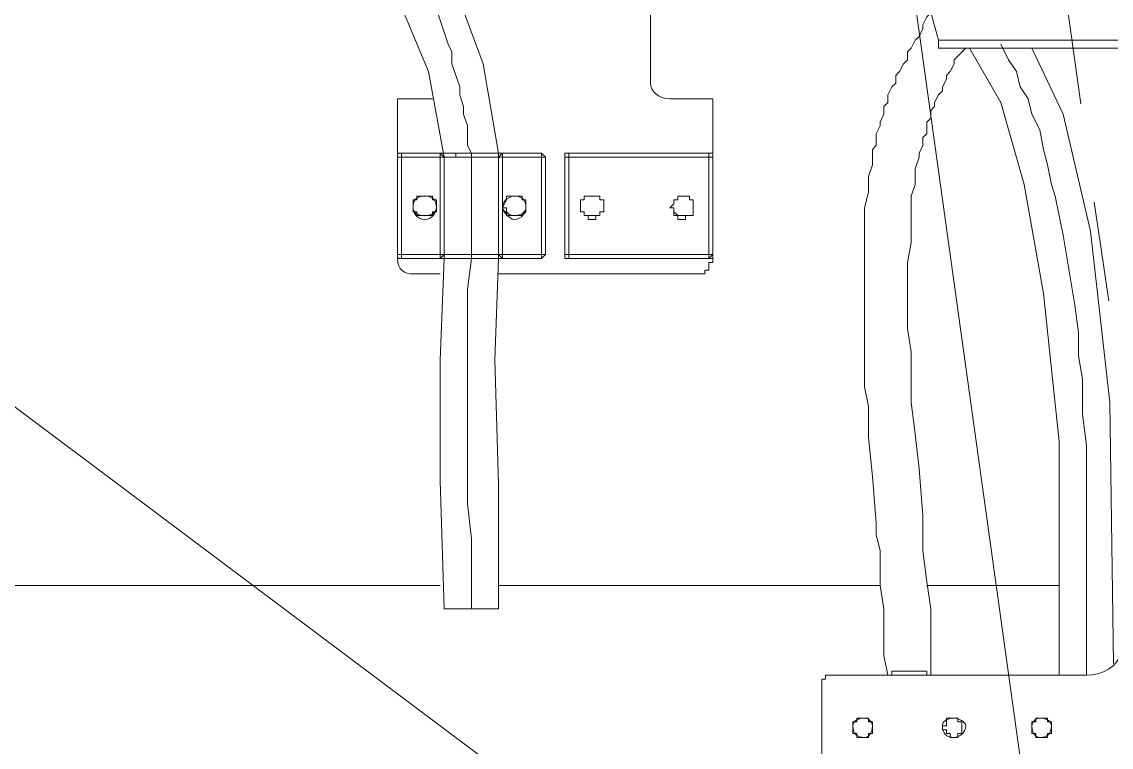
# Model space of a CAD drawing. Header units: millimetres. Extents: x 25083 to 52777, y 24772 to 45779.
# Drawn here: x 49229.5 to 49333.5, y 35996.6 to 36065.7 of the extents above; entities that cross this region are included whole.
import ezdxf

# ---------------------------------------------------------------- set-up
doc = ezdxf.new("R2010")
doc.units = ezdxf.units.MM
doc.layers.add('小车', color=7, linetype='Continuous')

# ---------------------------------------------------------------- blocks, each defined once
blk = doc.blocks.new('zw$D2F4')
at = {"color": 7, "lineweight": 5}
for points in [[(348.71, 245.47), (349.82, 237.3), (353.16, 227.27), (358.36, 217.25), (364.3, 207.59), (369.87, 198.31), (374.7, 189.39), (378.41, 180.48)], [(372.84, 198.68), (373.59, 197.56), (375.07, 194.59), (375.82, 193.48), (376.19, 192.36), (376.56, 191.99), (376.93, 190.88), (377.67, 189.76), (378.41, 187.54), (379.16, 186.42), (380.27, 183.08), (380.64, 182.34), (380.64, 181.22), (381.39, 179), (381.39, 178.25), (381.76, 177.14), (381.76, 176.4), (382.13, 175.28), (382.13, 173.42), (382.5, 172.68)], [(385.1, 172.68), (383.61, 181.22), (379.9, 191.25), (376.93, 196.82)], [(399.58, 195.33), (399.58, 179.37)], [(426.32, 186.05), (425.95, 185.68), (425.58, 184.94), (425.58, 184.57), (425.21, 183.82), (424.83, 183.45), (424.46, 182.71), (424.09, 182.34), (424.09, 181.59), (423.72, 181.22), (423.35, 180.48), (422.98, 180.11), (422.98, 179.37), (422.61, 179), (422.24, 178.25), (422.24, 177.51), (421.86, 177.14), (421.86, 176.4), (421.49, 175.65), (421.49, 175.28), (421.12, 174.54), (421.12, 173.42), (420.75, 173.05)], [(427.06, 182.71), (427.06, 183.45)], [(441.17, 122.92), (441.17, 144.83), (440.8, 147.8), (440.8, 151.14), (440.43, 153.37), (440.43, 155.6), (440.06, 158.2), (438.95, 164.88), (438.2, 168.6), (437.83, 169.71), (437.46, 171.57), (437.09, 173.05), (436.72, 174.91), (435.98, 176.4), (435.6, 177.88), (434.86, 179), (434.49, 180.48), (433.75, 181.59), (433, 183.08)], [(425.21, 172.31), (425.21, 172.68), (425.58, 173.42), (425.58, 174.17), (425.95, 174.54), (425.95, 175.65), (426.32, 176.02), (426.32, 176.77), (426.69, 177.14), (426.69, 177.51), (427.06, 178.25), (427.43, 178.62), (427.43, 179), (427.81, 179.74), (427.81, 180.11), (428.18, 180.48), (428.55, 181.22), (428.55, 181.59), (429.66, 182.71)], [(427.06, 182.71), (467.17, 182.71)], [(430.03, 182.71), (433, 177.51), (435.23, 169.71), (437.09, 159.31), (438.57, 145.2), (438.57, 122.92)], [(443.77, 124.03), (443.4, 148.91), (441.55, 165.25), (438.95, 176.4), (435.98, 182.71)], [(378.41, 180.48), (379.9, 172.31)], [(375.44, 177.88), (378.79, 177.88)], [(375.44, 172.68), (375.44, 177.88)], [(401.44, 177.88), (405.52, 177.88)], [(405.52, 177.88), (405.52, 172.31)], [(375.82, 172.68), (375.44, 172.68)], [(375.44, 172.31), (375.44, 172.68)], [(375.44, 172.68), (375.82, 172.68)], [(379.53, 172.68), (375.82, 172.68)], [(379.9, 172.68), (375.82, 172.68)], [(375.82, 172.68), (375.82, 172.31)], [(375.82, 172.68), (389.18, 172.68)], [(375.82, 172.68), (379.53, 172.68)], [(375.82, 172.31), (375.82, 172.68)], [(375.82, 172.68), (375.82, 172.31)], [(379.9, 172.31), (379.53, 172.68)], [(379.53, 172.31), (379.53, 172.68)], [(379.9, 172.31), (379.53, 172.68)], [(379.53, 172.68), (379.53, 172.31)], [(379.53, 172.68), (382.5, 172.68)], [(382.5, 172.68), (381.01, 172.68), (381.01, 172.31), (380.27, 172.31), (379.9, 172.31)], [(382.5, 162.66), (382.5, 172.68)], [(385.1, 172.68), (382.5, 172.68)], [(382.5, 172.68), (385.47, 172.68)], [(389.18, 172.68), (385.1, 172.68)], [(385.1, 172.31), (385.47, 172.68)], [(385.1, 170.08), (385.1, 172.68)], [(385.47, 172.68), (385.1, 172.68)], [(385.1, 172.31), (385.47, 172.68)], [(389.18, 172.68), (385.47, 172.68)], [(385.47, 172.68), (385.47, 172.31)], [(385.47, 172.68), (389.18, 172.68)], [(385.47, 172.31), (385.47, 172.68)], [(389.18, 172.31), (389.18, 172.68)], [(389.56, 172.31), (389.18, 172.68)], [(389.18, 172.68), (389.18, 172.31), (389.56, 172.31)], [(389.18, 172.68), (389.18, 172.31)], [(389.18, 172.31), (389.18, 172.68)], [(391.78, 172.68), (391.41, 172.68)], [(391.78, 172.68), (391.41, 172.68), (391.41, 172.31)], [(391.41, 172.31), (391.41, 172.68)], [(391.41, 172.68), (391.78, 172.68)], [(391.41, 172.31), (391.41, 172.68)], [(391.41, 172.68), (391.78, 172.68)], [(391.78, 172.68), (405.15, 172.68)], [(391.78, 172.68), (395.5, 172.68)], [(395.5, 172.68), (391.78, 172.68)], [(395.5, 172.68), (391.78, 172.68)], [(391.78, 172.68), (391.78, 172.31)], [(395.5, 172.68), (395.87, 172.68)], [(397.35, 172.68), (395.5, 172.68)], [(401.44, 172.68), (399.58, 172.68)], [(401.07, 172.68), (401.44, 172.68)], [(401.44, 172.68), (405.15, 172.68)], [(405.15, 172.68), (401.44, 172.68)], [(405.15, 172.68), (401.44, 172.68)], [(405.52, 172.31), (405.15, 172.31), (405.15, 172.68)], [(405.52, 172.31), (405.52, 172.68), (405.15, 172.68)], [(405.15, 172.68), (405.15, 172.31), (405.52, 172.31)], [(405.15, 172.68), (405.15, 172.31), (405.52, 172.31)], [(420.75, 173.05), (420.75, 171.57), (420.38, 170.45), (420.38, 168.97), (420.01, 167.48), (420.01, 150.4), (420.38, 148.54), (420.38, 145.57), (420.75, 141.86), (421.12, 137.4), (421.12, 136.29), (421.49, 134.8), (421.49, 131.46), (421.86, 129.23), (421.86, 124.78), (422.24, 122.92)], [(375.82, 172.31), (375.44, 172.31)], [(375.44, 163.03), (375.44, 172.31)], [(375.44, 172.31), (375.82, 172.31)], [(375.44, 163.03), (375.44, 172.31)], [(375.44, 163.03), (375.44, 172.31)], [(375.82, 172.31), (375.44, 172.31)], [(375.82, 172.31), (379.53, 172.31)], [(375.82, 163.03), (375.82, 172.31)], [(389.18, 172.31), (375.82, 172.31)], [(379.53, 172.31), (375.82, 172.31)], [(375.82, 163.03), (375.82, 172.31)], [(375.82, 172.31), (375.82, 163.03)], [(379.9, 172.31), (379.53, 172.31)], [(379.53, 163.03), (379.53, 172.31)], [(379.53, 172.31), (379.53, 163.03)], [(379.53, 172.31), (379.9, 172.31)], [(379.9, 172.31), (379.9, 166)], [(379.9, 172.31), (379.9, 164.14)], [(379.9, 163.03), (379.9, 172.31)], [(379.9, 172.31), (382.5, 172.31)], [(382.5, 172.31), (385.1, 172.31)], [(389.18, 172.31), (385.1, 172.31)], [(385.1, 172.31), (385.1, 163.03)], [(385.1, 172.31), (385.47, 172.31)], [(385.47, 172.31), (385.47, 163.03)], [(389.18, 172.31), (385.47, 172.31)], [(385.47, 163.03), (385.47, 172.31)], [(389.56, 172.31), (389.18, 172.31)], [(389.18, 163.03), (389.18, 172.31)], [(389.18, 172.31), (389.56, 172.31)], [(389.56, 172.31), (389.18, 172.31)], [(389.18, 172.31), (389.18, 163.03)], [(389.18, 163.03), (389.18, 172.31)], [(389.18, 163.03), (389.18, 172.31)], [(389.56, 163.03), (389.56, 172.31)], [(389.56, 172.31), (389.56, 163.03)], [(391.41, 163.03), (391.41, 172.31)], [(391.78, 172.31), (391.41, 172.31)], [(405.15, 172.31), (391.78, 172.31)], [(391.78, 172.31), (391.78, 163.03)], [(405.15, 163.03), (405.15, 172.31)], [(405.52, 172.31), (405.15, 172.31)], [(405.52, 172.31), (405.52, 163.03)], [(426.32, 122.92), (426.32, 129.23), (425.95, 131.83), (425.58, 134.8), (425.58, 138.15), (425.21, 142.6), (424.83, 145.94), (424.46, 148.91), (424.46, 153.74), (424.09, 155.97), (424.09, 162.28), (424.46, 164.14), (424.46, 168.6), (424.83, 169.71), (424.83, 171.2), (425.21, 172.31)], [(385.1, 166), (385.1, 170.08)], [(379.16, 167.48), (379.16, 168.23), (378.79, 168.23), (378.79, 168.6), (378.41, 168.6), (377.3, 168.6), (377.3, 168.23), (376.93, 168.23)], [(387.7, 167.48), (387.7, 168.23), (387.33, 168.23), (387.33, 168.6), (386.96, 168.6), (385.84, 168.6), (385.84, 168.23)], [(395.13, 167.48), (395.13, 168.23), (394.75, 168.23), (394.75, 168.6), (394.38, 168.6), (393.27, 168.6), (393.27, 168.23), (392.9, 168.23)], [(403.67, 167.48), (403.67, 168.23), (403.3, 168.23), (403.3, 168.6), (402.92, 168.6), (402.18, 168.6), (402.18, 168.23), (401.81, 168.23), (401.81, 167.85)], [(376.93, 168.23), (376.93, 167.48)], [(376.93, 167.48), (376.93, 167.11), (377.3, 167.11), (377.3, 166.74), (377.67, 166.74), (378.79, 166.74), (378.79, 167.11), (379.16, 167.11)], [(379.16, 167.11), (379.16, 167.48)], [(385.84, 168.23), (385.47, 167.48)], [(385.47, 167.48), (385.84, 167.48), (385.84, 166.74), (386.21, 166.74), (387.33, 166.74), (387.7, 167.11)], [(387.7, 167.11), (387.7, 167.48)], [(392.9, 168.23), (392.9, 167.48)], [(392.9, 167.48), (392.9, 167.11), (393.27, 167.11), (393.27, 166.74), (393.64, 166.74), (393.64, 166.37), (394.38, 166.37), (394.38, 166.74), (394.75, 166.74), (394.75, 167.11), (395.13, 167.11)], [(395.13, 167.11), (395.13, 167.48)], [(401.81, 167.85), (401.44, 167.48)], [(401.44, 167.48), (401.81, 167.48), (401.81, 166.74), (402.18, 166.74), (402.18, 166.37), (402.92, 166.37), (402.92, 166.74), (403.67, 166.74), (403.67, 167.11)], [(403.67, 167.11), (403.67, 167.48)], [(378.41, 166.74), (377.3, 166.74), (377.3, 167.11), (376.93, 167.11)], [(386.96, 166.74), (386.21, 166.74), (385.84, 167.11)], [(394.38, 166.74), (393.27, 166.74), (393.27, 167.11), (392.9, 167.11)], [(392.9, 167.11), (393.27, 167.11), (393.27, 166.74), (394.01, 166.74), (394.38, 166.74)], [(393.27, 166.74), (393.27, 167.11)], [(394.01, 166.74), (393.27, 166.74)], [(394.38, 166.74), (394.01, 166.74)], [(402.92, 166.74), (401.81, 166.74), (401.81, 167.11)], [(402.18, 166.74), (401.81, 167.11)], [(401.81, 167.11), (401.81, 166.74), (402.55, 166.74), (402.92, 166.74)], [(402.55, 166.74), (402.18, 166.74)], [(402.92, 166.74), (402.55, 166.74)], [(379.9, 166), (379.9, 162.66)], [(385.1, 162.66), (385.1, 166)], [(375.44, 163.03), (375.82, 163.03)], [(375.44, 162.66), (375.44, 163.03)], [(375.82, 162.66), (375.44, 162.66), (375.44, 163.03)], [(375.82, 163.03), (375.44, 163.03)], [(375.44, 163.03), (375.82, 163.03)], [(379.53, 163.03), (375.82, 163.03)], [(375.82, 163.03), (375.82, 162.66)], [(375.82, 163.03), (389.18, 163.03)], [(375.82, 163.03), (379.53, 163.03)], [(375.82, 162.66), (375.82, 163.03)], [(375.82, 163.03), (375.82, 162.66)], [(379.53, 162.66), (375.82, 162.66)], [(389.18, 162.66), (375.82, 162.66)], [(379.53, 162.66), (375.82, 162.66)], [(379.9, 163.03), (379.53, 162.66)], [(379.53, 162.66), (379.53, 163.03)], [(379.53, 162.66), (379.9, 163.03)], [(379.53, 163.03), (379.53, 162.66)], [(379.9, 163.03), (379.53, 163.03)], [(379.9, 162.66), (379.53, 153), (379.53, 141.49), (379.9, 129.23)], [(382.5, 162.66), (379.53, 162.66)], [(382.5, 163.03), (379.9, 163.03)], [(380.64, 162.66), (379.9, 162.66)], [(382.5, 162.66), (382.13, 159.68), (382.13, 139.26), (382.5, 135.92), (382.5, 129.23)], [(385.1, 163.03), (382.5, 163.03)], [(385.47, 162.66), (382.5, 162.66)], [(384.73, 162.66), (384.36, 162.66)], [(385.1, 129.23), (385.1, 141.12), (384.73, 153), (385.1, 162.66)], [(385.1, 162.66), (384.73, 162.66)], [(385.1, 163.03), (385.47, 163.03)], [(385.47, 162.66), (385.1, 163.03)], [(385.1, 163.03), (385.47, 162.66)], [(385.47, 163.03), (385.1, 163.03)], [(385.1, 162.66), (385.47, 162.66)], [(389.18, 163.03), (385.47, 163.03)], [(385.47, 163.03), (385.47, 162.66)], [(385.47, 163.03), (389.18, 163.03)], [(385.47, 162.66), (385.47, 163.03)], [(385.47, 162.66), (389.18, 162.66)], [(385.47, 162.66), (389.18, 162.66)], [(389.18, 163.03), (389.56, 163.03)], [(389.56, 163.03), (389.18, 163.03)], [(389.18, 162.66), (389.18, 163.03)], [(389.18, 163.03), (389.18, 162.66)], [(389.56, 163.03), (389.18, 163.03)], [(389.18, 163.03), (389.56, 163.03)], [(389.18, 163.03), (389.18, 162.66)], [(389.18, 162.66), (389.18, 163.03)], [(391.78, 162.66), (391.41, 162.66), (391.41, 163.03)], [(391.78, 163.03), (405.15, 163.03)], [(405.15, 162.66), (391.78, 162.66)], [(405.52, 163.03), (405.15, 162.66)], [(405.15, 162.66), (405.52, 163.03)], [(405.15, 163.03), (405.52, 163.03)], [(405.15, 162.66), (405.15, 163.03)], [(405.52, 162.66), (405.15, 162.66)], [(405.52, 162.66), (405.52, 162.28), (405.15, 162.28), (405.15, 161.91)], [(405.52, 163.03), (405.52, 162.66)], [(379.53, 161.17), (376.93, 161.17)], [(403.67, 161.17), (385.1, 161.17)], [(405.15, 161.91), (405.15, 161.54), (404.78, 161.54), (404.78, 161.17), (404.04, 161.17), (403.67, 161.17)], [(379.53, 131.46), (319.74, 131.46)], [(421.49, 131.46), (385.1, 131.46)], [(438.57, 131.46), (425.95, 131.46)], [(379.9, 129.23), (380.64, 129.23), (382.5, 129.23)], [(382.5, 129.23), (385.1, 129.23)], [(415.92, 122.18), (415.92, 122.55), (416.29, 122.55), (416.29, 122.92), (417.04, 122.92)], [(417.04, 122.92), (441.17, 122.92)], [(417.41, 122.92), (421.86, 122.92)], [(421.86, 122.92), (417.41, 122.92)], [(422.24, 122.92), (417.41, 122.92)], [(422.61, 122.92), (422.24, 122.92)], [(423.35, 123.29), (422.61, 123.29), (422.61, 122.92)], [(425.58, 123.29), (425.21, 123.29)], [(426.32, 122.92), (425.95, 122.92), (425.95, 123.29), (425.58, 123.29)], [(430.78, 122.92), (426.32, 122.92)], [(426.32, 122.92), (426.69, 122.92)], [(426.69, 122.92), (426.32, 122.92)], [(426.69, 122.92), (430.78, 122.92)], [(430.78, 122.92), (426.69, 122.92)], [(431.15, 122.92), (430.78, 122.92)], [(431.15, 122.92), (430.78, 122.92)], [(434.12, 122.92), (433.75, 122.92)], [(433.75, 122.92), (434.12, 122.92)], [(434.12, 122.92), (438.57, 122.92)], [(438.57, 122.92), (434.12, 122.92)], [(438.57, 122.92), (434.12, 122.92)], [(415.92, 121.81), (415.92, 122.18)], [(415.92, 114.01), (415.92, 121.81)], [(420.01, 118.83), (419.26, 118.83), (419.26, 118.46), (418.89, 118.46)], [(420.75, 117.72), (420.75, 118.46), (420.38, 118.46), (420.38, 118.83), (420.01, 118.83)], [(428.55, 118.83), (427.81, 118.83), (427.81, 118.46)], [(429.29, 117.72), (429.29, 118.46), (428.92, 118.46), (428.92, 118.83), (428.55, 118.83)], [(436.72, 118.83), (436.35, 118.83), (436.35, 118.46), (435.98, 118.46)], [(437.83, 117.72), (437.83, 118.46), (437.46, 118.46), (437.46, 118.83), (436.72, 118.83)], [(418.89, 118.46), (418.89, 117.35), (419.26, 117.35), (419.26, 116.98), (420.01, 116.98)], [(420.01, 116.98), (420.38, 116.98), (420.38, 117.35), (420.75, 117.35), (420.75, 117.72)], [(427.81, 118.46), (427.81, 118.09), (427.43, 118.09), (427.43, 117.72), (427.81, 117.72), (427.81, 117.35), (428.18, 117.35), (428.18, 116.98), (428.55, 116.98)], [(428.55, 116.98), (428.92, 116.98), (428.92, 117.35), (429.29, 117.35), (429.29, 117.72)], [(435.98, 118.46), (435.98, 117.35), (436.35, 117.35), (436.35, 116.98), (436.72, 116.98)], [(436.72, 116.98), (437.46, 116.98), (437.46, 117.35), (437.83, 117.35), (437.83, 117.72)]]:
    blk.add_lwpolyline(points, dxfattribs=at)
at = {"color": 7, "lineweight": 0}
for points in [[(424.09, 194.22), (427.06, 183.45)], [(427.06, 183.45), (467.54, 183.45)]]:
    blk.add_lwpolyline(points, dxfattribs=at)
at = {"color": 7, "lineweight": 5}
for points in [[(399.58, 179.37), (399.58, 178.62), (400.33, 177.88), (401.44, 177.88)], [(375.44, 172.31), (375.44, 172.68), (375.44, 172.68), (375.82, 172.68)], [(375.44, 172.68), (375.44, 172.68), (375.44, 172.68), (375.82, 172.68)], [(375.44, 172.31), (375.44, 172.31), (375.44, 172.31), (375.44, 172.68)], [(379.53, 172.68), (379.53, 172.68), (379.53, 172.68), (379.53, 172.68)], [(389.56, 172.31), (389.56, 172.31), (389.18, 172.68), (389.18, 172.68)], [(389.18, 172.31), (389.18, 172.31), (389.18, 172.68), (389.18, 172.68)], [(397.35, 172.68), (397.73, 172.68), (398.1, 172.68), (398.47, 172.68)], [(398.47, 172.68), (398.84, 172.68), (399.21, 172.68), (399.58, 172.68)], [(405.15, 172.68), (405.15, 172.31), (405.15, 172.31), (405.15, 172.31)], [(375.44, 172.31), (375.44, 172.31), (375.44, 172.31), (375.44, 172.31)], [(391.78, 172.31), (391.78, 172.31), (391.78, 172.31), (391.78, 172.31)], [(375.44, 163.03), (375.44, 162.66), (375.44, 162.66), (375.82, 162.66)], [(375.44, 163.03), (375.44, 162.66), (375.44, 162.66), (375.82, 162.66)], [(375.44, 162.66), (375.44, 161.54), (376.19, 161.17), (376.93, 161.17)], [(375.44, 162.66), (375.44, 162.66), (375.44, 162.66), (375.44, 162.66)], [(380.64, 162.66), (380.64, 162.66), (381.01, 162.66), (381.39, 162.66)], [(381.39, 162.66), (381.76, 162.66), (382.13, 162.66), (382.5, 162.66)], [(382.5, 162.66), (382.87, 162.66), (383.24, 162.66), (383.24, 162.66)], [(383.24, 162.66), (383.61, 162.66), (383.99, 162.66), (384.36, 162.66)], [(389.18, 162.66), (389.18, 162.66), (389.18, 162.66), (389.18, 163.03)], [(389.18, 162.66), (389.18, 162.66), (389.56, 163.03), (389.56, 163.03)], [(389.18, 162.66), (389.18, 162.66), (389.18, 162.66), (389.18, 162.66)], [(389.18, 162.66), (389.18, 162.66), (389.18, 162.66), (389.18, 162.66)], [(391.41, 163.03), (391.41, 163.03), (391.78, 163.03), (391.78, 163.03)], [(391.78, 163.03), (391.78, 162.66), (391.78, 162.66), (391.78, 162.66)], [(405.52, 162.66), (405.52, 162.66), (405.52, 162.66), (405.52, 162.66)], [(405.52, 162.66), (405.52, 162.66), (405.52, 162.66), (405.52, 162.66)], [(441.17, 122.92), (442.66, 122.92), (444.15, 123.66), (444.52, 125.15)], [(423.35, 123.29), (424.09, 123.29), (424.46, 123.29), (425.21, 123.29)]]:
    blk.add_open_spline(points, degree=3, dxfattribs=at)
for points in [[(378.04, 168.6), (377.3, 168.6), (376.93, 168.23), (376.93, 167.48), (376.93, 167.11), (377.3, 166.74), (378.04, 166.74), (378.79, 166.74), (379.16, 167.11), (379.16, 167.48), (379.16, 168.23), (378.79, 168.6), (378.04, 168.6)], [(378.04, 168.6), (377.3, 168.6), (376.93, 168.23), (376.93, 167.48), (376.93, 167.11), (377.3, 166.37), (378.04, 166.37), (378.79, 166.37), (379.16, 167.11), (379.16, 167.48), (379.16, 168.23), (378.79, 168.6), (378.04, 168.6)], [(386.58, 168.6), (386.21, 168.6), (385.47, 168.23), (385.47, 167.48), (385.47, 167.11), (386.21, 166.74), (386.58, 166.74), (387.33, 166.74), (387.7, 167.11), (387.7, 167.48), (387.7, 168.23), (387.33, 168.6), (386.58, 168.6)], [(386.58, 168.6), (386.21, 168.6), (385.47, 168.23), (385.47, 167.48), (385.47, 167.11), (386.21, 166.37), (386.58, 166.37), (387.33, 166.37), (387.7, 167.11), (387.7, 167.48), (387.7, 168.23), (387.33, 168.6), (386.58, 168.6)], [(420.01, 118.83), (419.26, 118.83), (418.89, 118.46), (418.89, 118.09), (418.89, 117.35), (419.26, 116.98), (420.01, 116.98), (420.38, 116.98), (420.75, 117.35), (420.75, 118.09), (420.75, 118.46), (420.38, 118.83), (420.01, 118.83)], [(420.01, 118.83), (419.26, 118.83), (418.89, 118.46), (418.89, 118.09), (418.89, 117.35), (419.26, 116.98), (420.01, 116.98), (420.38, 116.98), (420.75, 117.35), (420.75, 118.09), (420.75, 118.46), (420.38, 118.83), (420.01, 118.83)], [(428.55, 118.83), (427.81, 118.83), (427.43, 118.46), (427.43, 118.09), (427.43, 117.35), (427.81, 116.98), (428.55, 116.98), (428.92, 116.98), (429.66, 117.35), (429.66, 118.09), (429.66, 118.46), (428.92, 118.83), (428.55, 118.83)], [(428.55, 118.83), (427.81, 118.83), (427.43, 118.46), (427.43, 118.09), (427.43, 117.35), (427.81, 116.98), (428.55, 116.98), (428.92, 116.98), (429.66, 117.35), (429.66, 118.09), (429.66, 118.46), (428.92, 118.83), (428.55, 118.83)], [(436.72, 118.83), (436.35, 118.83), (435.98, 118.46), (435.98, 118.09), (435.98, 117.35), (436.35, 116.98), (436.72, 116.98), (437.46, 116.98), (437.83, 117.35), (437.83, 118.09), (437.83, 118.46), (437.46, 118.83), (436.72, 118.83)], [(436.72, 118.83), (436.35, 118.83), (435.98, 118.46), (435.98, 118.09), (435.98, 117.35), (436.35, 116.98), (436.72, 116.98), (437.46, 116.98), (437.83, 117.35), (437.83, 118.09), (437.83, 118.46), (437.46, 118.83), (436.72, 118.83)]]:
    blk.add_open_spline(points, degree=3, knots=[0, 0, 0, 0, 1, 1, 1, 2, 2, 2, 3, 3, 3, 4, 4, 4, 4], dxfattribs=at)
blk = doc.blocks.new('A$C1A4175F5')
at = {"layer": '小车', "color": 3, "lineweight": 0}
blk.add_lwpolyline([(137.326, 466.992), (403.019, 112.548)], dxfattribs=at)
at = {"layer": '小车', "color": 7, "lineweight": 0}
blk.add_lwpolyline([(63.554, 431.436), (682.71, 345.205)], dxfattribs=at)
at = {"layer": '小车', "color": 1, "lineweight": 0}
for points in [[(262.193, 418.277), (271.572, 416.877)], [(280.951, 415.617), (328.127, 409.038)]]:
    blk.add_lwpolyline(points, dxfattribs=at)

msp = doc.modelspace()

# ---------------------------------------------------------------- block references
msp.add_blockref('zw$D2F4', (48889.923, 35880.503))
at = {"layer": '小车', "ltscale": 10, "xscale": -1, "rotation": 270}
msp.add_blockref('A$C1A4175F5', (48914.945, 35776.933), dxfattribs=at)

doc.saveas('drawing.dxf')
